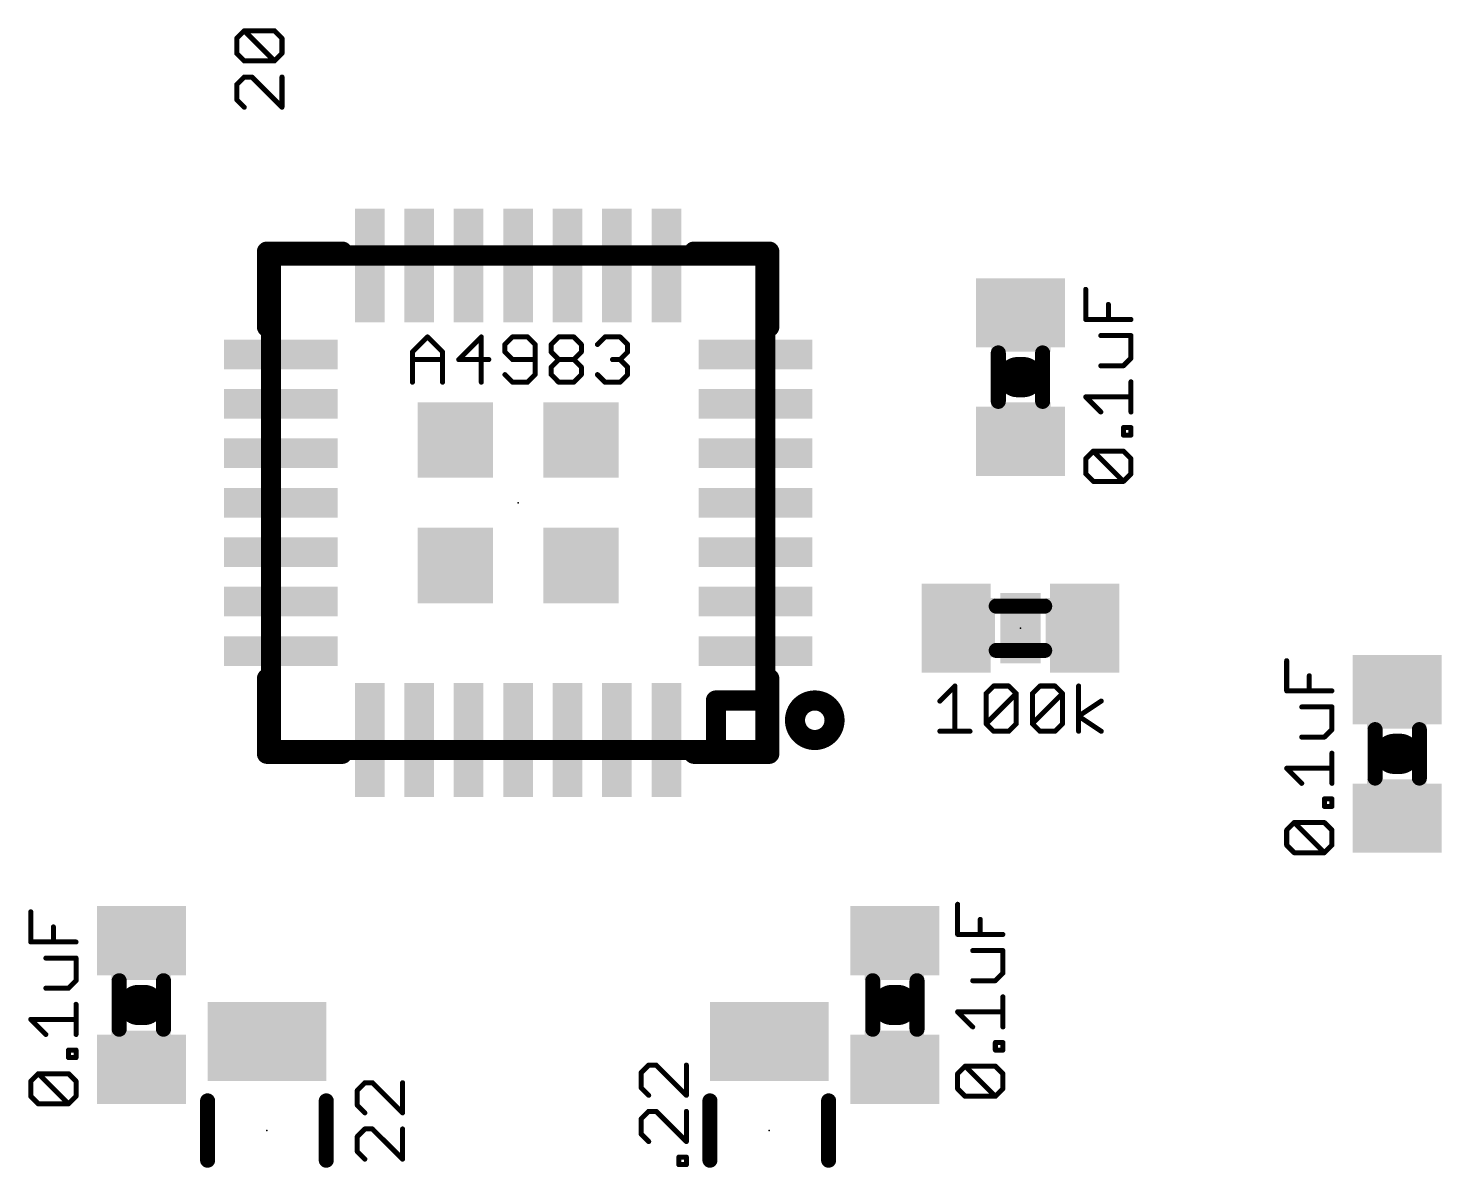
# Model space of a CAD drawing. Extents: x -1.3 to 57.3, y -0.1 to 66.1.
# Drawn here: x 28.07 to 42.36, y 11.05 to 22.58 of the extents above; entities that cross this region are included whole.
import ezdxf

# ---------------------------------------------------------------- set-up
doc = ezdxf.new("R2010")
doc.units = 0
for name, color, linetype in [('21', 31, 'CONTINUOUS'), ('23', 53, 'CONTINUOUS'), ('27', 253, 'CONTINUOUS'), ('31', 253, 'CONTINUOUS'), ('51', 53, 'CONTINUOUS')]:
    doc.layers.add(name, color=color, linetype=linetype)

# ---------------------------------------------------------------- blocks, each defined once
blk = doc.blocks.new('RECT')
blk.add_solid([(-0.5, -0.5), (0.5, -0.5), (-0.5, 0.5), (0.5, 0.5)])

msp = doc.modelspace()

# ---------------------------------------------------------------- linework, layer by layer
at = {"layer": '21'}
for points, const_width in [([(30.48, 20.32), (30.48, 19.558)], 0.2032), ([(30.48, 20.32), (31.242, 20.32)], 0.2032), ([(35.56, 20.32), (34.798, 20.32)], 0.2032), ([(35.56, 20.32), (35.56, 19.558)], 0.2032), ([(38.0695, 19.05), (38.1305, 19.05)], 0.4064), ([(30.48, 15.28), (30.48, 16.002)], 0.2032), ([(35.56, 15.24), (35.56, 16.002)], 0.2032), ([(35.02, 15.28), (35.02, 15.78)], 0.2032), ([(35.02, 15.78), (35.52, 15.78)], 0.2032), ([(41.9405, 15.24), (41.8795, 15.24)], 0.4064), ([(30.48, 15.24), (31.242, 15.24)], 0.2032), ([(35.56, 15.24), (34.798, 15.24)], 0.2032), ([(29.2405, 12.7), (29.1795, 12.7)], 0.4064), ([(36.8605, 12.7), (36.7995, 12.7)], 0.4064), ([(29.88, 11.13), (29.88, 11.73)], 0.1524), ([(31.08, 11.13), (31.08, 11.73)], 0.1524), ([(34.96, 11.13), (34.96, 11.73)], 0.1524), ([(36.16, 11.13), (36.16, 11.73)], 0.1524)]:
    msp.add_lwpolyline(points, dxfattribs=dict(at, const_width=const_width))
for points, const_width in [([(30.5308, 20.32, 1), (30.4292, 20.32)], 0.1016), ([(30.48, 20.3708, 1), (30.48, 20.2692)], 0.1016), ([(31.242, 20.2692, 1), (31.242, 20.3708)], 0.1016), ([(34.798, 20.3708, 1), (34.798, 20.2692)], 0.1016), ([(35.6108, 20.32, 1), (35.5092, 20.32)], 0.1016), ([(35.56, 20.2692, 1), (35.56, 20.3708)], 0.1016), ([(30.4292, 19.558, 1), (30.5308, 19.558)], 0.1016), ([(35.5092, 19.558, 1), (35.6108, 19.558)], 0.1016), ([(38.0695, 19.1516, 1), (38.0695, 18.9484)], 0.2032), ([(38.1305, 18.9484, 1), (38.1305, 19.1516)], 0.2032), ([(30.5308, 16.002, 1), (30.4292, 16.002)], 0.1016), ([(35.6108, 16.002, 1), (35.5092, 16.002)], 0.1016), ([(35.0708, 15.78, 1), (34.9692, 15.78)], 0.1016), ([(35.02, 15.8308, 1), (35.02, 15.7292)], 0.1016), ([(35.52, 15.7292, 1), (35.52, 15.8308)], 0.1016), ([(36.02, 15.38, 1), (36.02, 15.78, 1), (36.02, 15.38)], 0.2032), ([(41.8795, 15.3416, 1), (41.8795, 15.1384)], 0.2032), ([(41.9405, 15.1384, 1), (41.9405, 15.3416)], 0.2032), ([(30.48, 15.2908, 1), (30.48, 15.1892)], 0.1016), ([(30.4292, 15.28, 1), (30.5308, 15.28)], 0.1016), ([(31.242, 15.1892, 1), (31.242, 15.2908)], 0.1016), ([(34.798, 15.2908, 1), (34.798, 15.1892)], 0.1016), ([(34.9692, 15.28, 1), (35.0708, 15.28)], 0.1016), ([(35.56, 15.1892, 1), (35.56, 15.2908)], 0.1016), ([(35.5092, 15.24, 1), (35.6108, 15.24)], 0.1016), ([(29.1795, 12.8016, 1), (29.1795, 12.5984)], 0.2032), ([(29.2405, 12.5984, 1), (29.2405, 12.8016)], 0.2032), ([(36.7995, 12.8016, 1), (36.7995, 12.5984)], 0.2032), ([(36.8605, 12.5984, 1), (36.8605, 12.8016)], 0.2032), ([(29.9181, 11.73, 1), (29.8419, 11.73)], 0.0762), ([(31.1181, 11.73, 1), (31.0419, 11.73)], 0.0762), ([(34.9981, 11.73, 1), (34.9219, 11.73)], 0.0762), ([(36.1981, 11.73, 1), (36.1219, 11.73)], 0.0762), ([(29.8419, 11.13, 1), (29.9181, 11.13)], 0.0762), ([(31.0419, 11.13, 1), (31.1181, 11.13)], 0.0762), ([(34.9219, 11.13, 1), (34.9981, 11.13)], 0.0762), ([(36.1219, 11.13, 1), (36.1981, 11.13)], 0.0762)]:
    msp.add_lwpolyline(points, format="xyb", dxfattribs=dict(at, const_width=const_width))
at = {"layer": '23'}
for p in [(38.1, 19.05), (33.02, 17.78), (38.1, 16.51), (41.91, 15.24), (29.21, 12.7), (36.83, 12.7), (30.48, 11.43), (35.56, 11.43)]:
    msp.add_point(p, dxfattribs=at)
at = {"layer": '27', "const_width": 0.0508}
for points in [[(30.1748, 22.4771), (30.2511, 22.5533)], [(30.1748, 22.3245), (30.1748, 22.4771)], [(30.2511, 22.5533), (30.5561, 22.5533)], [(30.5561, 22.2483), (30.2511, 22.5533)], [(30.5561, 22.5533), (30.6324, 22.4771)], [(30.6324, 22.4771), (30.6324, 22.3245)], [(30.2511, 22.2483), (30.1748, 22.3245)], [(30.6324, 22.3245), (30.5561, 22.2483)], [(30.5561, 22.2483), (30.2511, 22.2483)], [(30.2511, 22.0856), (30.1748, 22.0093)], [(30.1748, 22.0093), (30.1748, 21.8568)], [(30.3273, 22.0856), (30.2511, 22.0856)], [(30.6324, 21.7805), (30.3273, 22.0856)], [(30.6324, 22.0856), (30.6324, 21.7805)], [(30.1748, 21.8568), (30.2511, 21.7805)], [(38.76, 19.6331), (38.76, 19.9381)], [(38.9888, 19.6331), (38.9888, 19.7856)], [(39.2176, 19.6331), (38.76, 19.6331)], [(31.9512, 19.3043), (32.1037, 19.4568)], [(32.1037, 19.4568), (32.2563, 19.3043)], [(32.6478, 19.4568), (32.419, 19.228)], [(32.6478, 18.9992), (32.6478, 19.4568)], [(32.963, 19.4568), (32.8867, 19.3805)], [(33.1155, 19.4568), (32.963, 19.4568)], [(33.1918, 19.3805), (33.1155, 19.4568)], [(33.3545, 19.3805), (33.4307, 19.4568)], [(33.4307, 19.4568), (33.5833, 19.4568)], [(33.5833, 19.4568), (33.6595, 19.3805)], [(33.8222, 19.3805), (33.8985, 19.4568)], [(33.8985, 19.4568), (34.051, 19.4568)], [(34.051, 19.4568), (34.1273, 19.3805)], [(39.2176, 19.4704), (38.9125, 19.4704)], [(39.2176, 19.2416), (39.2176, 19.4704)], [(31.9512, 18.9992), (31.9512, 19.3043)], [(32.2563, 19.3043), (32.2563, 18.9992)], [(32.8867, 19.3805), (32.8867, 19.3043)], [(32.8867, 19.3043), (32.963, 19.228)], [(33.1918, 19.0755), (33.1918, 19.3805)], [(33.3545, 19.3043), (33.3545, 19.3805)], [(33.4307, 19.228), (33.3545, 19.3043)], [(33.6595, 19.3043), (33.5833, 19.228)], [(33.6595, 19.3805), (33.6595, 19.3043)], [(34.1273, 19.3043), (34.051, 19.228)], [(34.1273, 19.3805), (34.1273, 19.3043)], [(31.9512, 19.228), (32.2563, 19.228)], [(32.419, 19.228), (32.724, 19.228)], [(32.963, 19.228), (33.1918, 19.228)], [(33.3545, 19.1517), (33.4307, 19.228)], [(33.3545, 19.0755), (33.3545, 19.1517)], [(33.4307, 19.228), (33.5833, 19.228)], [(33.5833, 19.228), (33.6595, 19.1517)], [(33.6595, 19.1517), (33.6595, 19.0755)], [(34.051, 19.228), (33.9748, 19.228)], [(34.051, 19.228), (34.1273, 19.1517)], [(34.1273, 19.1517), (34.1273, 19.0755)], [(38.9125, 19.1653), (39.1413, 19.1653)], [(39.1413, 19.1653), (39.2176, 19.2416)], [(32.8867, 19.0755), (32.963, 18.9992)], [(32.963, 18.9992), (33.1155, 18.9992)], [(33.1155, 18.9992), (33.1918, 19.0755)], [(33.4307, 18.9992), (33.3545, 19.0755)], [(33.5833, 18.9992), (33.4307, 18.9992)], [(33.6595, 19.0755), (33.5833, 18.9992)], [(33.8985, 18.9992), (33.8222, 19.0755)], [(34.051, 18.9992), (33.8985, 18.9992)], [(34.1273, 19.0755), (34.051, 18.9992)], [(39.2176, 18.6975), (39.2176, 19.0026)], [(38.9125, 18.6975), (38.76, 18.8501)], [(38.76, 18.8501), (39.2176, 18.8501)], [(39.1413, 18.4637), (39.1413, 18.5399)], [(39.1413, 18.5399), (39.2176, 18.5399)], [(39.2176, 18.4637), (39.1413, 18.4637)], [(39.2176, 18.5399), (39.2176, 18.4637)], [(38.76, 18.2247), (38.8363, 18.301)], [(38.8363, 18.301), (39.1413, 18.301)], [(39.1413, 17.9959), (38.8363, 18.301)], [(39.1413, 18.301), (39.2176, 18.2247)], [(38.76, 18.0722), (38.76, 18.2247)], [(39.2176, 18.2247), (39.2176, 18.0722)], [(38.8363, 17.9959), (38.76, 18.0722)], [(39.1413, 17.9959), (38.8363, 17.9959)], [(39.2176, 18.0722), (39.1413, 17.9959)], [(40.792, 15.8771), (40.792, 16.1822)], [(41.0208, 15.8771), (41.0208, 16.0297)], [(37.2848, 15.7737), (37.4374, 15.9262)], [(37.4374, 15.9262), (37.4374, 15.4686)], [(37.7526, 15.8499), (37.8288, 15.9262)], [(37.7526, 15.5449), (37.7526, 15.8499)], [(37.7526, 15.5449), (38.0576, 15.8499)], [(37.8288, 15.9262), (37.9814, 15.9262)], [(37.9814, 15.9262), (38.0576, 15.8499)], [(38.0576, 15.8499), (38.0576, 15.5449)], [(38.2203, 15.8499), (38.2966, 15.9262)], [(38.2203, 15.5449), (38.2203, 15.8499)], [(38.2203, 15.5449), (38.5254, 15.8499)], [(38.2966, 15.9262), (38.4491, 15.9262)], [(38.4491, 15.9262), (38.5254, 15.8499)], [(38.5254, 15.8499), (38.5254, 15.5449)], [(38.6881, 15.4686), (38.6881, 15.9262)], [(41.2496, 15.8771), (40.792, 15.8771)], [(38.6881, 15.6211), (38.9169, 15.7737)], [(41.2496, 15.7144), (40.9445, 15.7144)], [(41.2496, 15.4856), (41.2496, 15.7144)], [(38.9169, 15.4686), (38.6881, 15.6211)], [(37.2848, 15.4686), (37.5899, 15.4686)], [(37.8288, 15.4686), (37.7526, 15.5449)], [(37.9814, 15.4686), (37.8288, 15.4686)], [(38.0576, 15.5449), (37.9814, 15.4686)], [(38.2966, 15.4686), (38.2203, 15.5449)], [(38.4491, 15.4686), (38.2966, 15.4686)], [(38.5254, 15.5449), (38.4491, 15.4686)], [(41.1733, 15.4094), (41.2496, 15.4856)], [(40.9445, 15.4094), (41.1733, 15.4094)], [(41.2496, 14.9416), (41.2496, 15.2467)], [(40.9445, 14.9416), (40.792, 15.0941)], [(40.792, 15.0941), (41.2496, 15.0941)], [(41.1733, 14.7077), (41.1733, 14.784)], [(41.1733, 14.784), (41.2496, 14.784)], [(41.2496, 14.7077), (41.1733, 14.7077)], [(41.2496, 14.784), (41.2496, 14.7077)], [(40.792, 14.4688), (40.8683, 14.545)], [(40.792, 14.3162), (40.792, 14.4688)], [(40.8683, 14.545), (41.1733, 14.545)], [(41.1733, 14.24), (40.8683, 14.545)], [(41.1733, 14.545), (41.2496, 14.4688)], [(41.2496, 14.4688), (41.2496, 14.3162)], [(40.8683, 14.24), (40.792, 14.3162)], [(41.2496, 14.3162), (41.1733, 14.24)], [(41.1733, 14.24), (40.8683, 14.24)], [(37.4646, 13.4133), (37.4646, 13.7184)], [(28.092, 13.3371), (28.092, 13.6422)], [(37.6934, 13.4133), (37.6934, 13.5659)], [(28.3208, 13.3371), (28.3208, 13.4897)], [(37.9222, 13.4133), (37.4646, 13.4133)], [(28.5496, 13.3371), (28.092, 13.3371)], [(28.5496, 13.1744), (28.2445, 13.1744)], [(28.5496, 12.9456), (28.5496, 13.1744)], [(37.9222, 13.2506), (37.6171, 13.2506)], [(37.9222, 13.0218), (37.9222, 13.2506)], [(37.8459, 12.9456), (37.9222, 13.0218)], [(28.2445, 12.8694), (28.4733, 12.8694)], [(28.4733, 12.8694), (28.5496, 12.9456)], [(37.6171, 12.9456), (37.8459, 12.9456)], [(28.5496, 12.4016), (28.5496, 12.7067)], [(37.9222, 12.4778), (37.9222, 12.7829)], [(28.2445, 12.4016), (28.092, 12.5541)], [(28.092, 12.5541), (28.5496, 12.5541)], [(37.6171, 12.4778), (37.4646, 12.6303)], [(37.4646, 12.6303), (37.9222, 12.6303)], [(37.8459, 12.2439), (37.8459, 12.3202)], [(37.8459, 12.3202), (37.9222, 12.3202)], [(37.9222, 12.3202), (37.9222, 12.2439)], [(28.4733, 12.1677), (28.4733, 12.244)], [(28.4733, 12.244), (28.5496, 12.244)], [(28.5496, 12.1677), (28.4733, 12.1677)], [(28.5496, 12.244), (28.5496, 12.1677)], [(37.9222, 12.2439), (37.8459, 12.2439)], [(28.092, 11.9288), (28.1683, 12.005)], [(28.1683, 12.005), (28.4733, 12.005)], [(28.4733, 11.7), (28.1683, 12.005)], [(28.4733, 12.005), (28.5496, 11.9288)], [(34.3405, 12.0917), (34.2642, 12.0154)], [(34.2642, 12.0154), (34.2642, 11.8629)], [(34.4167, 12.0917), (34.3405, 12.0917)], [(34.7218, 11.7866), (34.4167, 12.0917)], [(34.7218, 12.0917), (34.7218, 11.7866)], [(37.4646, 12.005), (37.5409, 12.0812)], [(37.4646, 11.8524), (37.4646, 12.005)], [(37.5409, 12.0812), (37.8459, 12.0812)], [(37.8459, 11.7762), (37.5409, 12.0812)], [(37.8459, 12.0812), (37.9222, 12.005)], [(37.9222, 12.005), (37.9222, 11.8524)], [(28.092, 11.7762), (28.092, 11.9288)], [(28.5496, 11.9288), (28.5496, 11.7762)], [(31.4703, 11.9139), (31.394, 11.8376)], [(31.5465, 11.9139), (31.4703, 11.9139)], [(31.8516, 11.6088), (31.5465, 11.9139)], [(31.8516, 11.9139), (31.8516, 11.6088)], [(34.2642, 11.8629), (34.3405, 11.7866)], [(37.5409, 11.7762), (37.4646, 11.8524)], [(37.9222, 11.8524), (37.8459, 11.7762)], [(28.1683, 11.7), (28.092, 11.7762)], [(28.4733, 11.7), (28.1683, 11.7)], [(28.5496, 11.7762), (28.4733, 11.7)], [(31.394, 11.8376), (31.394, 11.6851)], [(37.8459, 11.7762), (37.5409, 11.7762)], [(31.394, 11.6851), (31.4703, 11.6088)], [(34.3405, 11.6239), (34.2642, 11.5476)], [(34.4167, 11.6239), (34.3405, 11.6239)], [(34.7218, 11.3188), (34.4167, 11.6239)], [(34.7218, 11.6239), (34.7218, 11.3188)], [(31.4703, 11.4461), (31.394, 11.3698)], [(31.5465, 11.4461), (31.4703, 11.4461)], [(31.8516, 11.141), (31.5465, 11.4461)], [(31.8516, 11.4461), (31.8516, 11.141)], [(34.2642, 11.5476), (34.2642, 11.3951)], [(31.394, 11.3698), (31.394, 11.2173)], [(34.2642, 11.3951), (34.3405, 11.3188)], [(31.394, 11.2173), (31.4703, 11.141)], [(34.6455, 11.085), (34.6455, 11.1612)], [(34.6455, 11.1612), (34.7218, 11.1612)], [(34.7218, 11.1612), (34.7218, 11.085)], [(34.7218, 11.085), (34.6455, 11.085)]]:
    msp.add_lwpolyline(points, dxfattribs=at)
at = {"layer": '27', "const_width": 0.0254}
for points in [[(30.1875, 22.4771, 1), (30.1621, 22.4771)], [(30.1658, 22.486, 1), (30.1838, 22.4681)], [(30.2511, 22.566, 1), (30.2511, 22.5406)], [(30.2601, 22.5623, 1), (30.2421, 22.5443)], [(30.2601, 22.5443, 1), (30.2421, 22.5623)], [(30.5651, 22.5623, 1), (30.5472, 22.5443)], [(30.5561, 22.5406, 1), (30.5561, 22.566)], [(30.6451, 22.4771, 1), (30.6197, 22.4771)], [(30.6234, 22.4681, 1), (30.6414, 22.486)], [(30.1838, 22.3335, 1), (30.1658, 22.3155)], [(30.1621, 22.3245, 1), (30.1875, 22.3245)], [(30.6197, 22.3245, 1), (30.6451, 22.3245)], [(30.6414, 22.3155, 1), (30.6234, 22.3335)], [(30.2511, 22.261, 1), (30.2511, 22.2356)], [(30.2421, 22.2393, 1), (30.2601, 22.2572)], [(30.5472, 22.2572, 1), (30.5651, 22.2393)], [(30.5472, 22.2393, 1), (30.5651, 22.2572)], [(30.5561, 22.2356, 1), (30.5561, 22.261)], [(30.1875, 22.0093, 1), (30.1621, 22.0093)], [(30.1658, 22.0183, 1), (30.1838, 22.0003)], [(30.2511, 22.0983, 1), (30.2511, 22.0729)], [(30.2601, 22.0766, 1), (30.2421, 22.0945)], [(30.3363, 22.0945, 1), (30.3184, 22.0766)], [(30.3273, 22.0729, 1), (30.3273, 22.0983)], [(30.6451, 22.0856, 1), (30.6197, 22.0856)], [(30.1838, 21.8657, 1), (30.1658, 21.8478)], [(30.1621, 21.8568, 1), (30.1875, 21.8568)], [(30.2421, 21.7715, 1), (30.2601, 21.7895)], [(30.6197, 21.7805, 1), (30.6451, 21.7805)], [(30.6234, 21.7715, 1), (30.6414, 21.7895)], [(38.7727, 19.9381, 1), (38.7473, 19.9381)], [(39.0015, 19.7856, 1), (38.9761, 19.7856)], [(38.76, 19.6458, 1), (38.76, 19.6204)], [(38.7473, 19.6331, 1), (38.7727, 19.6331)], [(38.9761, 19.6331, 1), (39.0015, 19.6331)], [(39.2176, 19.6204, 1), (39.2176, 19.6458)], [(32.1127, 19.4658, 1), (32.0948, 19.4478)], [(32.1127, 19.4478, 1), (32.0948, 19.4658)], [(32.6605, 19.4568, 1), (32.6351, 19.4568)], [(32.6567, 19.4478, 1), (32.6388, 19.4658)], [(32.963, 19.4695, 1), (32.963, 19.4441)], [(32.972, 19.4478, 1), (32.954, 19.4658)], [(33.1245, 19.4658, 1), (33.1065, 19.4478)], [(33.1155, 19.4441, 1), (33.1155, 19.4695)], [(33.4307, 19.4695, 1), (33.4307, 19.4441)], [(33.4397, 19.4478, 1), (33.4218, 19.4658)], [(33.5923, 19.4658, 1), (33.5743, 19.4478)], [(33.5833, 19.4441, 1), (33.5833, 19.4695)], [(33.8985, 19.4695, 1), (33.8985, 19.4441)], [(33.9075, 19.4478, 1), (33.8895, 19.4658)], [(34.06, 19.4658, 1), (34.0421, 19.4478)], [(34.051, 19.4441, 1), (34.051, 19.4695)], [(38.9125, 19.4831, 1), (38.9125, 19.4577)], [(39.2303, 19.4704, 1), (39.2049, 19.4704)], [(39.2176, 19.4577, 1), (39.2176, 19.4831)], [(31.9639, 19.3043, 1), (31.9385, 19.3043)], [(31.9422, 19.3132, 1), (31.9602, 19.2953)], [(32.269, 19.3043, 1), (32.2436, 19.3043)], [(32.2473, 19.2953, 1), (32.2652, 19.3132)], [(32.8994, 19.3805, 1), (32.874, 19.3805)], [(32.8777, 19.3895, 1), (32.8957, 19.3715)], [(32.8957, 19.3132, 1), (32.8777, 19.2953)], [(32.874, 19.3043, 1), (32.8994, 19.3043)], [(33.2045, 19.3805, 1), (33.1791, 19.3805)], [(33.1828, 19.3715, 1), (33.2008, 19.3895)], [(33.3672, 19.3805, 1), (33.3418, 19.3805)], [(33.3455, 19.3895, 1), (33.3635, 19.3715)], [(33.3635, 19.3132, 1), (33.3455, 19.2953)], [(33.3418, 19.3043, 1), (33.3672, 19.3043)], [(33.6722, 19.3805, 1), (33.6468, 19.3805)], [(33.6468, 19.3043, 1), (33.6722, 19.3043)], [(33.6506, 19.3715, 1), (33.6685, 19.3895)], [(33.6685, 19.2953, 1), (33.6506, 19.3132)], [(33.8133, 19.3895, 1), (33.8312, 19.3715)], [(34.14, 19.3805, 1), (34.1146, 19.3805)], [(34.1146, 19.3043, 1), (34.14, 19.3043)], [(34.1183, 19.3715, 1), (34.1363, 19.3895)], [(34.1363, 19.2953, 1), (34.1183, 19.3132)], [(31.9512, 19.2407, 1), (31.9512, 19.2153)], [(32.2563, 19.2153, 1), (32.2563, 19.2407)], [(32.419, 19.2407, 1), (32.419, 19.2153)], [(32.41, 19.237, 1), (32.4279, 19.219)], [(32.724, 19.2153, 1), (32.724, 19.2407)], [(32.963, 19.2407, 1), (32.963, 19.2153)], [(32.954, 19.219, 1), (32.972, 19.237)], [(33.1918, 19.2153, 1), (33.1918, 19.2407)], [(33.3672, 19.1517, 1), (33.3418, 19.1517)], [(33.3455, 19.1607, 1), (33.3635, 19.1427)], [(33.4307, 19.2407, 1), (33.4307, 19.2153)], [(33.4397, 19.219, 1), (33.4218, 19.237)], [(33.4218, 19.219, 1), (33.4397, 19.237)], [(33.5923, 19.237, 1), (33.5743, 19.219)], [(33.5743, 19.237, 1), (33.5923, 19.219)], [(33.5833, 19.2153, 1), (33.5833, 19.2407)], [(33.6722, 19.1517, 1), (33.6468, 19.1517)], [(33.6506, 19.1427, 1), (33.6685, 19.1607)], [(33.9748, 19.2407, 1), (33.9748, 19.2153)], [(34.06, 19.237, 1), (34.0421, 19.219)], [(34.0421, 19.237, 1), (34.06, 19.219)], [(34.051, 19.2153, 1), (34.051, 19.2407)], [(34.14, 19.1517, 1), (34.1146, 19.1517)], [(34.1183, 19.1427, 1), (34.1363, 19.1607)], [(38.9125, 19.178, 1), (38.9125, 19.1526)], [(39.1324, 19.1743, 1), (39.1503, 19.1563)], [(39.1413, 19.1526, 1), (39.1413, 19.178)], [(39.2049, 19.2416, 1), (39.2303, 19.2416)], [(39.2266, 19.2326, 1), (39.2086, 19.2505)], [(31.9385, 18.9992, 1), (31.9639, 18.9992)], [(32.2436, 18.9992, 1), (32.269, 18.9992)], [(32.6351, 18.9992, 1), (32.6605, 18.9992)], [(32.8957, 19.0844, 1), (32.8777, 19.0665)], [(32.963, 19.0119, 1), (32.963, 18.9865)], [(32.954, 18.9902, 1), (32.972, 19.0082)], [(33.1065, 19.0082, 1), (33.1245, 18.9902)], [(33.1155, 18.9865, 1), (33.1155, 19.0119)], [(33.1791, 19.0755, 1), (33.2045, 19.0755)], [(33.2008, 19.0665, 1), (33.1828, 19.0844)], [(33.3635, 19.0844, 1), (33.3455, 19.0665)], [(33.3418, 19.0755, 1), (33.3672, 19.0755)], [(33.4307, 19.0119, 1), (33.4307, 18.9865)], [(33.4218, 18.9902, 1), (33.4397, 19.0082)], [(33.5743, 19.0082, 1), (33.5923, 18.9902)], [(33.5833, 18.9865, 1), (33.5833, 19.0119)], [(33.6468, 19.0755, 1), (33.6722, 19.0755)], [(33.6685, 19.0665, 1), (33.6506, 19.0844)], [(33.8312, 19.0844, 1), (33.8133, 19.0665)], [(33.8985, 19.0119, 1), (33.8985, 18.9865)], [(33.8895, 18.9902, 1), (33.9075, 19.0082)], [(34.0421, 19.0082, 1), (34.06, 18.9902)], [(34.051, 18.9865, 1), (34.051, 19.0119)], [(34.1146, 19.0755, 1), (34.14, 19.0755)], [(34.1363, 19.0665, 1), (34.1183, 19.0844)], [(39.2303, 19.0026, 1), (39.2049, 19.0026)], [(38.76, 18.8628, 1), (38.76, 18.8374)], [(38.769, 18.859, 1), (38.751, 18.8411)], [(39.2176, 18.8374, 1), (39.2176, 18.8628)], [(38.9036, 18.6886, 1), (38.9215, 18.7065)], [(39.2049, 18.6975, 1), (39.2303, 18.6975)], [(39.154, 18.5399, 1), (39.1286, 18.5399)], [(39.1413, 18.5526, 1), (39.1413, 18.5272)], [(39.1413, 18.4764, 1), (39.1413, 18.451)], [(39.1286, 18.4637, 1), (39.154, 18.4637)], [(39.2303, 18.5399, 1), (39.2049, 18.5399)], [(39.2049, 18.4637, 1), (39.2303, 18.4637)], [(39.2176, 18.5272, 1), (39.2176, 18.5526)], [(39.2176, 18.451, 1), (39.2176, 18.4764)], [(38.8363, 18.3137, 1), (38.8363, 18.2883)], [(38.8453, 18.3099, 1), (38.8273, 18.292)], [(38.8453, 18.292, 1), (38.8273, 18.3099)], [(39.1503, 18.3099, 1), (39.1324, 18.292)], [(39.1413, 18.2883, 1), (39.1413, 18.3137)], [(38.7727, 18.2247, 1), (38.7473, 18.2247)], [(38.751, 18.2337, 1), (38.769, 18.2157)], [(39.2303, 18.2247, 1), (39.2049, 18.2247)], [(39.2086, 18.2157, 1), (39.2266, 18.2337)], [(38.769, 18.0811, 1), (38.751, 18.0632)], [(38.7473, 18.0722, 1), (38.7727, 18.0722)], [(38.8363, 18.0086, 1), (38.8363, 17.9832)], [(38.8273, 17.9869, 1), (38.8453, 18.0049)], [(39.1324, 18.0049, 1), (39.1503, 17.9869)], [(39.1324, 17.9869, 1), (39.1503, 18.0049)], [(39.1413, 17.9832, 1), (39.1413, 18.0086)], [(39.2049, 18.0722, 1), (39.2303, 18.0722)], [(39.2266, 18.0632, 1), (39.2086, 18.0811)], [(40.8047, 16.1822, 1), (40.7793, 16.1822)], [(41.0335, 16.0297, 1), (41.0081, 16.0297)], [(37.4501, 15.9262, 1), (37.4246, 15.9262)], [(37.4463, 15.9172, 1), (37.4284, 15.9352)], [(37.7653, 15.8499, 1), (37.7399, 15.8499)], [(37.7436, 15.8589, 1), (37.7616, 15.8409)], [(37.8288, 15.9389, 1), (37.8288, 15.9135)], [(37.8378, 15.9172, 1), (37.8199, 15.9352)], [(37.9904, 15.9352, 1), (37.9724, 15.9172)], [(37.9814, 15.9135, 1), (37.9814, 15.9389)], [(38.0703, 15.8499, 1), (38.0449, 15.8499)], [(38.0666, 15.8409, 1), (38.0487, 15.8589)], [(38.0487, 15.8409, 1), (38.0666, 15.8589)], [(38.233, 15.8499, 1), (38.2076, 15.8499)], [(38.2114, 15.8589, 1), (38.2293, 15.8409)], [(38.2966, 15.9389, 1), (38.2966, 15.9135)], [(38.3056, 15.9172, 1), (38.2876, 15.9352)], [(38.4581, 15.9352, 1), (38.4402, 15.9172)], [(38.4491, 15.9135, 1), (38.4491, 15.9389)], [(38.5381, 15.8499, 1), (38.5127, 15.8499)], [(38.5344, 15.8409, 1), (38.5164, 15.8589)], [(38.5164, 15.8409, 1), (38.5344, 15.8589)], [(38.7008, 15.9262, 1), (38.6754, 15.9262)], [(40.792, 15.8898, 1), (40.792, 15.8644)], [(40.7793, 15.8771, 1), (40.8047, 15.8771)], [(41.0081, 15.8771, 1), (41.0335, 15.8771)], [(41.2496, 15.8644, 1), (41.2496, 15.8898)], [(37.2758, 15.7826, 1), (37.2938, 15.7647)], [(38.9239, 15.7631, 1), (38.9098, 15.7842)], [(40.9445, 15.7271, 1), (40.9445, 15.7017)], [(41.2623, 15.7144, 1), (41.2369, 15.7144)], [(41.2496, 15.7017, 1), (41.2496, 15.7271)], [(38.6951, 15.6317, 1), (38.6811, 15.6106)], [(38.6811, 15.6317, 1), (38.6951, 15.6106)], [(37.2848, 15.4813, 1), (37.2848, 15.4559)], [(37.4246, 15.4686, 1), (37.4501, 15.4686)], [(37.5899, 15.4559, 1), (37.5899, 15.4813)], [(37.7616, 15.5538, 1), (37.7436, 15.5359)], [(37.7436, 15.5538, 1), (37.7616, 15.5359)], [(37.7399, 15.5449, 1), (37.7653, 15.5449)], [(37.8288, 15.4813, 1), (37.8288, 15.4559)], [(37.8199, 15.4596, 1), (37.8378, 15.4776)], [(37.9724, 15.4776, 1), (37.9904, 15.4596)], [(37.9814, 15.4559, 1), (37.9814, 15.4813)], [(38.0449, 15.5449, 1), (38.0703, 15.5449)], [(38.0666, 15.5359, 1), (38.0487, 15.5538)], [(38.2076, 15.5449, 1), (38.233, 15.5449)], [(38.2293, 15.5538, 1), (38.2114, 15.5359)], [(38.2114, 15.5538, 1), (38.2293, 15.5359)], [(38.2966, 15.4813, 1), (38.2966, 15.4559)], [(38.2876, 15.4596, 1), (38.3056, 15.4776)], [(38.4402, 15.4776, 1), (38.4581, 15.4596)], [(38.4491, 15.4559, 1), (38.4491, 15.4813)], [(38.5127, 15.5449, 1), (38.5381, 15.5449)], [(38.5344, 15.5359, 1), (38.5164, 15.5538)], [(38.6754, 15.4686, 1), (38.7008, 15.4686)], [(38.9098, 15.458, 1), (38.9239, 15.4792)], [(41.2369, 15.4856, 1), (41.2623, 15.4856)], [(41.2586, 15.4767, 1), (41.2406, 15.4946)], [(40.9445, 15.4221, 1), (40.9445, 15.3967)], [(41.1644, 15.4184, 1), (41.1823, 15.4004)], [(41.1733, 15.3967, 1), (41.1733, 15.4221)], [(41.2623, 15.2467, 1), (41.2369, 15.2467)], [(40.801, 15.1031, 1), (40.783, 15.0852)], [(40.792, 15.1068, 1), (40.792, 15.0814)], [(41.2496, 15.0814, 1), (41.2496, 15.1068)], [(40.9356, 14.9326, 1), (40.9535, 14.9506)], [(41.2369, 14.9416, 1), (41.2623, 14.9416)], [(41.186, 14.784, 1), (41.1606, 14.784)], [(41.1733, 14.7967, 1), (41.1733, 14.7713)], [(41.1733, 14.7204, 1), (41.1733, 14.695)], [(41.2623, 14.784, 1), (41.2369, 14.784)], [(41.2496, 14.7713, 1), (41.2496, 14.7967)], [(41.2496, 14.695, 1), (41.2496, 14.7204)], [(41.1606, 14.7077, 1), (41.186, 14.7077)], [(41.2369, 14.7077, 1), (41.2623, 14.7077)], [(40.8047, 14.4688, 1), (40.7793, 14.4688)], [(40.783, 14.4778, 1), (40.801, 14.4598)], [(40.8683, 14.5577, 1), (40.8683, 14.5323)], [(40.8773, 14.554, 1), (40.8593, 14.5361)], [(40.8773, 14.5361, 1), (40.8593, 14.554)], [(41.1823, 14.554, 1), (41.1644, 14.5361)], [(41.1733, 14.5323, 1), (41.1733, 14.5577)], [(41.2623, 14.4688, 1), (41.2369, 14.4688)], [(41.2406, 14.4598, 1), (41.2586, 14.4778)], [(40.801, 14.3252, 1), (40.783, 14.3073)], [(40.7793, 14.3162, 1), (40.8047, 14.3162)], [(41.2369, 14.3162, 1), (41.2623, 14.3162)], [(41.2586, 14.3073, 1), (41.2406, 14.3252)], [(40.8683, 14.2527, 1), (40.8683, 14.2273)], [(40.8593, 14.231, 1), (40.8773, 14.249)], [(41.1644, 14.249, 1), (41.1823, 14.231)], [(41.1644, 14.231, 1), (41.1823, 14.249)], [(41.1733, 14.2273, 1), (41.1733, 14.2527)], [(37.4773, 13.7184, 1), (37.4519, 13.7184)], [(28.1047, 13.6422, 1), (28.0793, 13.6422)], [(37.7061, 13.5659, 1), (37.6807, 13.5659)], [(28.3335, 13.4897, 1), (28.3081, 13.4897)], [(37.4646, 13.426, 1), (37.4646, 13.4006)], [(37.9222, 13.4006, 1), (37.9222, 13.426)], [(28.092, 13.3498, 1), (28.092, 13.3244)], [(28.0793, 13.3371, 1), (28.1047, 13.3371)], [(28.3081, 13.3371, 1), (28.3335, 13.3371)], [(28.5496, 13.3244, 1), (28.5496, 13.3498)], [(37.4519, 13.4133, 1), (37.4773, 13.4133)], [(37.6807, 13.4133, 1), (37.7061, 13.4133)], [(28.2445, 13.1871, 1), (28.2445, 13.1617)], [(28.5623, 13.1744, 1), (28.5369, 13.1744)], [(28.5496, 13.1617, 1), (28.5496, 13.1871)], [(37.6171, 13.2633, 1), (37.6171, 13.2379)], [(37.9349, 13.2506, 1), (37.9095, 13.2506)], [(37.9222, 13.2379, 1), (37.9222, 13.2633)], [(37.9095, 13.0218, 1), (37.9349, 13.0218)], [(37.9312, 13.0129, 1), (37.9132, 13.0308)], [(28.2445, 12.8821, 1), (28.2445, 12.8567)], [(28.4644, 12.8784, 1), (28.4823, 12.8604)], [(28.4733, 12.8567, 1), (28.4733, 12.8821)], [(28.5369, 12.9456, 1), (28.5623, 12.9456)], [(28.5586, 12.9367, 1), (28.5406, 12.9546)], [(37.6171, 12.9583, 1), (37.6171, 12.9329)], [(37.837, 12.9546, 1), (37.8549, 12.9366)], [(37.8459, 12.9329, 1), (37.8459, 12.9583)], [(28.5623, 12.7067, 1), (28.5369, 12.7067)], [(37.9349, 12.7829, 1), (37.9095, 12.7829)], [(28.101, 12.5631, 1), (28.083, 12.5452)], [(28.092, 12.5668, 1), (28.092, 12.5414)], [(28.5496, 12.5414, 1), (28.5496, 12.5668)], [(37.4736, 12.6393, 1), (37.4556, 12.6214)], [(37.4646, 12.643, 1), (37.4646, 12.6176)], [(37.9222, 12.6176, 1), (37.9222, 12.643)], [(37.6082, 12.4688, 1), (37.6261, 12.4868)], [(37.9095, 12.4778, 1), (37.9349, 12.4778)], [(28.2356, 12.3926, 1), (28.2535, 12.4106)], [(28.5369, 12.4016, 1), (28.5623, 12.4016)], [(37.8586, 12.3202, 1), (37.8332, 12.3202)], [(37.8459, 12.3329, 1), (37.8459, 12.3075)], [(37.9349, 12.3202, 1), (37.9095, 12.3202)], [(37.9222, 12.3075, 1), (37.9222, 12.3329)], [(28.486, 12.244, 1), (28.4606, 12.244)], [(28.4733, 12.2567, 1), (28.4733, 12.2313)], [(28.4733, 12.1804, 1), (28.4733, 12.155)], [(28.4606, 12.1677, 1), (28.486, 12.1677)], [(28.5623, 12.244, 1), (28.5369, 12.244)], [(28.5369, 12.1677, 1), (28.5623, 12.1677)], [(28.5496, 12.2313, 1), (28.5496, 12.2567)], [(28.5496, 12.155, 1), (28.5496, 12.1804)], [(37.8459, 12.2566, 1), (37.8459, 12.2312)], [(37.8332, 12.2439, 1), (37.8586, 12.2439)], [(37.9095, 12.2439, 1), (37.9349, 12.2439)], [(37.9222, 12.2312, 1), (37.9222, 12.2566)], [(28.1683, 12.0177, 1), (28.1683, 11.9923)], [(28.1773, 12.014, 1), (28.1593, 11.9961)], [(28.1773, 11.9961, 1), (28.1593, 12.014)], [(28.4823, 12.014, 1), (28.4644, 11.9961)], [(28.4733, 11.9923, 1), (28.4733, 12.0177)], [(34.2769, 12.0154, 1), (34.2515, 12.0154)], [(34.2552, 12.0244, 1), (34.2732, 12.0064)], [(34.3405, 12.1044, 1), (34.3405, 12.079)], [(34.3495, 12.0827, 1), (34.3315, 12.1006)], [(34.4257, 12.1006, 1), (34.4078, 12.0827)], [(34.4167, 12.079, 1), (34.4167, 12.1044)], [(34.7345, 12.0917, 1), (34.7091, 12.0917)], [(37.4773, 12.005, 1), (37.4519, 12.005)], [(37.4556, 12.014, 1), (37.4736, 11.996)], [(37.5409, 12.0939, 1), (37.5409, 12.0685)], [(37.5499, 12.0902, 1), (37.5319, 12.0723)], [(37.5499, 12.0723, 1), (37.5319, 12.0902)], [(37.8549, 12.0902, 1), (37.837, 12.0723)], [(37.8459, 12.0685, 1), (37.8459, 12.0939)], [(37.9349, 12.005, 1), (37.9095, 12.005)], [(37.9132, 11.996, 1), (37.9312, 12.014)], [(28.1047, 11.9288, 1), (28.0793, 11.9288)], [(28.083, 11.9378, 1), (28.101, 11.9198)], [(28.5623, 11.9288, 1), (28.5369, 11.9288)], [(28.5406, 11.9198, 1), (28.5586, 11.9378)], [(31.4703, 11.9266, 1), (31.4703, 11.9012)], [(31.4793, 11.9049, 1), (31.4613, 11.9228)], [(31.5555, 11.9228, 1), (31.5376, 11.9049)], [(31.5465, 11.9012, 1), (31.5465, 11.9266)], [(31.8643, 11.9139, 1), (31.8389, 11.9139)], [(34.2732, 11.8718, 1), (34.2552, 11.8539)], [(34.2515, 11.8629, 1), (34.2769, 11.8629)], [(37.4736, 11.8614, 1), (37.4556, 11.8435)], [(37.4519, 11.8524, 1), (37.4773, 11.8524)], [(37.9095, 11.8524, 1), (37.9349, 11.8524)], [(37.9312, 11.8435, 1), (37.9132, 11.8614)], [(28.101, 11.7852, 1), (28.083, 11.7673)], [(28.0793, 11.7762, 1), (28.1047, 11.7762)], [(28.1683, 11.7127, 1), (28.1683, 11.6873)], [(28.1593, 11.691, 1), (28.1773, 11.709)], [(28.4644, 11.709, 1), (28.4823, 11.691)], [(28.4644, 11.691, 1), (28.4823, 11.709)], [(28.4733, 11.6873, 1), (28.4733, 11.7127)], [(28.5369, 11.7762, 1), (28.5623, 11.7762)], [(28.5586, 11.7673, 1), (28.5406, 11.7852)], [(31.4067, 11.8376, 1), (31.3813, 11.8376)], [(31.385, 11.8466, 1), (31.403, 11.8286)], [(34.3315, 11.7776, 1), (34.3495, 11.7956)], [(34.7091, 11.7866, 1), (34.7345, 11.7866)], [(34.7128, 11.7776, 1), (34.7308, 11.7956)], [(37.5409, 11.7889, 1), (37.5409, 11.7635)], [(37.5319, 11.7672, 1), (37.5499, 11.7852)], [(37.837, 11.7852, 1), (37.8549, 11.7672)], [(37.837, 11.7672, 1), (37.8549, 11.7852)], [(37.8459, 11.7635, 1), (37.8459, 11.7889)], [(31.403, 11.694, 1), (31.385, 11.6761)], [(31.3813, 11.6851, 1), (31.4067, 11.6851)], [(31.4613, 11.5998, 1), (31.4793, 11.6178)], [(31.8389, 11.6088, 1), (31.8643, 11.6088)], [(31.8426, 11.5998, 1), (31.8606, 11.6178)], [(34.3405, 11.6366, 1), (34.3405, 11.6112)], [(34.3495, 11.6149, 1), (34.3315, 11.6329)], [(34.4257, 11.6329, 1), (34.4078, 11.6149)], [(34.4167, 11.6112, 1), (34.4167, 11.6366)], [(34.7345, 11.6239, 1), (34.7091, 11.6239)], [(31.4703, 11.4588, 1), (31.4703, 11.4334)], [(31.4793, 11.4371, 1), (31.4613, 11.4551)], [(31.5555, 11.4551, 1), (31.5376, 11.4371)], [(31.5465, 11.4334, 1), (31.5465, 11.4588)], [(31.8643, 11.4461, 1), (31.8389, 11.4461)], [(34.2769, 11.5476, 1), (34.2515, 11.5476)], [(34.2552, 11.5566, 1), (34.2732, 11.5387)], [(31.4067, 11.3698, 1), (31.3813, 11.3698)], [(31.385, 11.3788, 1), (31.403, 11.3609)], [(34.2732, 11.4041, 1), (34.2552, 11.3861)], [(34.2515, 11.3951, 1), (34.2769, 11.3951)], [(34.3315, 11.3099, 1), (34.3495, 11.3278)], [(34.7091, 11.3188, 1), (34.7345, 11.3188)], [(34.7128, 11.3099, 1), (34.7308, 11.3278)], [(31.403, 11.2263, 1), (31.385, 11.2083)], [(31.3813, 11.2173, 1), (31.4067, 11.2173)], [(31.4613, 11.1321, 1), (31.4793, 11.15)], [(31.8389, 11.141, 1), (31.8643, 11.141)], [(31.8426, 11.1321, 1), (31.8606, 11.15)], [(34.6582, 11.1612, 1), (34.6328, 11.1612)], [(34.6455, 11.1739, 1), (34.6455, 11.1485)], [(34.7345, 11.1612, 1), (34.7091, 11.1612)], [(34.7218, 11.1485, 1), (34.7218, 11.1739)], [(34.6455, 11.0977, 1), (34.6455, 11.0723)], [(34.6328, 11.085, 1), (34.6582, 11.085)], [(34.7091, 11.085, 1), (34.7345, 11.085)], [(34.7218, 11.0723, 1), (34.7218, 11.0977)]]:
    msp.add_lwpolyline(points, format="xyb", dxfattribs=at)
at = {"layer": '51'}
for points, const_width in [([(35.52, 20.28), (30.52, 20.28)], 0.2032), ([(30.52, 20.28), (30.52, 15.28)], 0.2032), ([(35.52, 15.78), (35.52, 20.28)], 0.2032), ([(37.876, 18.805), (37.876, 19.295)], 0.1524), ([(38.324, 19.295), (38.324, 18.805)], 0.1524), ([(37.855, 16.734), (38.345, 16.734)], 0.1524), ([(38.345, 16.286), (37.855, 16.286)], 0.1524), ([(35.02, 15.28), (35.02, 15.78)], 0.2032), ([(35.02, 15.78), (35.52, 15.78)], 0.2032), ([(35.52, 15.28), (35.52, 15.78)], 0.2032), ([(41.686, 14.995), (41.686, 15.485)], 0.1524), ([(42.134, 15.485), (42.134, 14.995)], 0.1524), ([(30.52, 15.28), (35.02, 15.28)], 0.2032), ([(35.02, 15.28), (35.52, 15.28)], 0.2032), ([(28.986, 12.455), (28.986, 12.945)], 0.1524), ([(29.434, 12.945), (29.434, 12.455)], 0.1524), ([(36.606, 12.455), (36.606, 12.945)], 0.1524), ([(37.054, 12.945), (37.054, 12.455)], 0.1524)]:
    msp.add_lwpolyline(points, dxfattribs=dict(at, const_width=const_width))
for points, const_width in [([(30.52, 20.3308, 1), (30.52, 20.2292)], 0.1016), ([(30.5708, 20.28, 1), (30.4692, 20.28)], 0.1016), ([(35.5708, 20.28, 1), (35.4692, 20.28)], 0.1016), ([(35.52, 20.2292, 1), (35.52, 20.3308)], 0.1016), ([(37.9141, 19.295, 1), (37.8379, 19.295)], 0.0762), ([(38.3621, 19.295, 1), (38.2859, 19.295)], 0.0762), ([(37.8379, 18.805, 1), (37.9141, 18.805)], 0.0762), ([(38.2859, 18.805, 1), (38.3621, 18.805)], 0.0762), ([(37.855, 16.7721, 1), (37.855, 16.6959)], 0.0762), ([(38.345, 16.6959, 1), (38.345, 16.7721)], 0.0762), ([(37.855, 16.3241, 1), (37.855, 16.2479)], 0.0762), ([(38.345, 16.2479, 1), (38.345, 16.3241)], 0.0762), ([(35.0708, 15.78, 1), (34.9692, 15.78)], 0.1016), ([(35.02, 15.8308, 1), (35.02, 15.7292)], 0.1016), ([(35.5708, 15.78, 1), (35.4692, 15.78)], 0.1016), ([(35.52, 15.7292, 1), (35.52, 15.8308)], 0.1016), ([(36.02, 15.38, 1), (36.02, 15.78, 1), (36.02, 15.38)], 0.2032), ([(35.4692, 15.78, 1), (35.5708, 15.78)], 0.1016), ([(41.7241, 15.485, 1), (41.6479, 15.485)], 0.0762), ([(42.1721, 15.485, 1), (42.0959, 15.485)], 0.0762), ([(30.52, 15.3308, 1), (30.52, 15.2292)], 0.1016), ([(30.4692, 15.28, 1), (30.5708, 15.28)], 0.1016), ([(35.02, 15.3308, 1), (35.02, 15.2292)], 0.1016), ([(34.9692, 15.28, 1), (35.0708, 15.28)], 0.1016), ([(35.02, 15.2292, 1), (35.02, 15.3308)], 0.1016), ([(35.4692, 15.28, 1), (35.5708, 15.28)], 0.1016), ([(35.52, 15.2292, 1), (35.52, 15.3308)], 0.1016), ([(41.6479, 14.995, 1), (41.7241, 14.995)], 0.0762), ([(42.0959, 14.995, 1), (42.1721, 14.995)], 0.0762), ([(29.0241, 12.945, 1), (28.9479, 12.945)], 0.0762), ([(29.4721, 12.945, 1), (29.3959, 12.945)], 0.0762), ([(36.6441, 12.945, 1), (36.5679, 12.945)], 0.0762), ([(37.0921, 12.945, 1), (37.0159, 12.945)], 0.0762), ([(28.9479, 12.455, 1), (29.0241, 12.455)], 0.0762), ([(29.3959, 12.455, 1), (29.4721, 12.455)], 0.0762), ([(36.5679, 12.455, 1), (36.6441, 12.455)], 0.0762), ([(37.0159, 12.455, 1), (37.0921, 12.455)], 0.0762)]:
    msp.add_lwpolyline(points, format="xyb", dxfattribs=dict(at, const_width=const_width))

# ---------------------------------------------------------------- block references
at = {"layer": '21', "xscale": 0.4064, "yscale": 0.7112, "rotation": 180}
msp.add_blockref('RECT', (38.1, 16.51), dxfattribs=at)
at = {"layer": '31', "xscale": 0.3, "yscale": 1.15}
for p in [(31.52, 20.18), (32.02, 20.18), (32.52, 20.18), (33.02, 20.18), (33.52, 20.18), (34.02, 20.18), (34.52, 20.18)]:
    msp.add_blockref('RECT', p, dxfattribs=at)
at = {"layer": '31'}
for p, xscale, yscale, rotation in [((38.1, 19.7), 0.7, 0.9, 90), ((30.62, 19.28), 0.3, 1.15, 90), ((35.42, 19.28), 0.3, 1.15, 270), ((30.62, 18.78), 0.3, 1.15, 90), ((35.42, 18.78), 0.3, 1.15, 270), ((32.385, 18.415), 0.762, 0.762, 180), ((33.655, 18.415), 0.762, 0.762, 180), ((38.1, 18.4), 0.7, 0.9, 90), ((30.62, 18.28), 0.3, 1.15, 90), ((35.42, 18.28), 0.3, 1.15, 270), ((30.62, 17.78), 0.3, 1.15, 90), ((35.42, 17.78), 0.3, 1.15, 270), ((32.385, 17.145), 0.762, 0.762, 180), ((33.655, 17.145), 0.762, 0.762, 180), ((30.62, 17.28), 0.3, 1.15, 90), ((35.42, 17.28), 0.3, 1.15, 270), ((30.62, 16.78), 0.3, 1.15, 90), ((35.42, 16.78), 0.3, 1.15, 270), ((37.45, 16.51), 0.7, 0.9, 180), ((38.75, 16.51), 0.7, 0.9, 180), ((30.62, 16.28), 0.3, 1.15, 90), ((35.42, 16.28), 0.3, 1.15, 270), ((41.91, 15.89), 0.7, 0.9, 270), ((31.52, 15.38), 0.3, 1.15, 180), ((32.02, 15.38), 0.3, 1.15, 180), ((32.52, 15.38), 0.3, 1.15, 180), ((33.02, 15.38), 0.3, 1.15, 180), ((33.52, 15.38), 0.3, 1.15, 180), ((34.02, 15.38), 0.3, 1.15, 180), ((34.52, 15.38), 0.3, 1.15, 180), ((41.91, 14.59), 0.7, 0.9, 270), ((29.21, 13.35), 0.7, 0.9, 270), ((36.83, 13.35), 0.7, 0.9, 270), ((30.48, 12.33), 0.8, 1.2, 90), ((35.56, 12.33), 0.8, 1.2, 90), ((29.21, 12.05), 0.7, 0.9, 270), ((36.83, 12.05), 0.7, 0.9, 270)]:
    msp.add_blockref('RECT', p, dxfattribs=dict(at, xscale=xscale, yscale=yscale, rotation=rotation))
at = {"layer": '51', "xscale": 0.3, "yscale": 0.5999}
for p, rotation in [((38.1048, 19.4588), 90), ((38.1048, 18.646), 90), ((37.6912, 16.5148), 180), ((38.504, 16.5148), 180), ((41.9051, 15.644), 270), ((41.9051, 14.8312), 270), ((29.2051, 13.104), 270), ((36.8252, 13.104), 270), ((29.2051, 12.2912), 270), ((36.8252, 12.2912), 270)]:
    msp.add_blockref('RECT', p, dxfattribs=dict(at, rotation=rotation))

doc.saveas('drawing.dxf')
